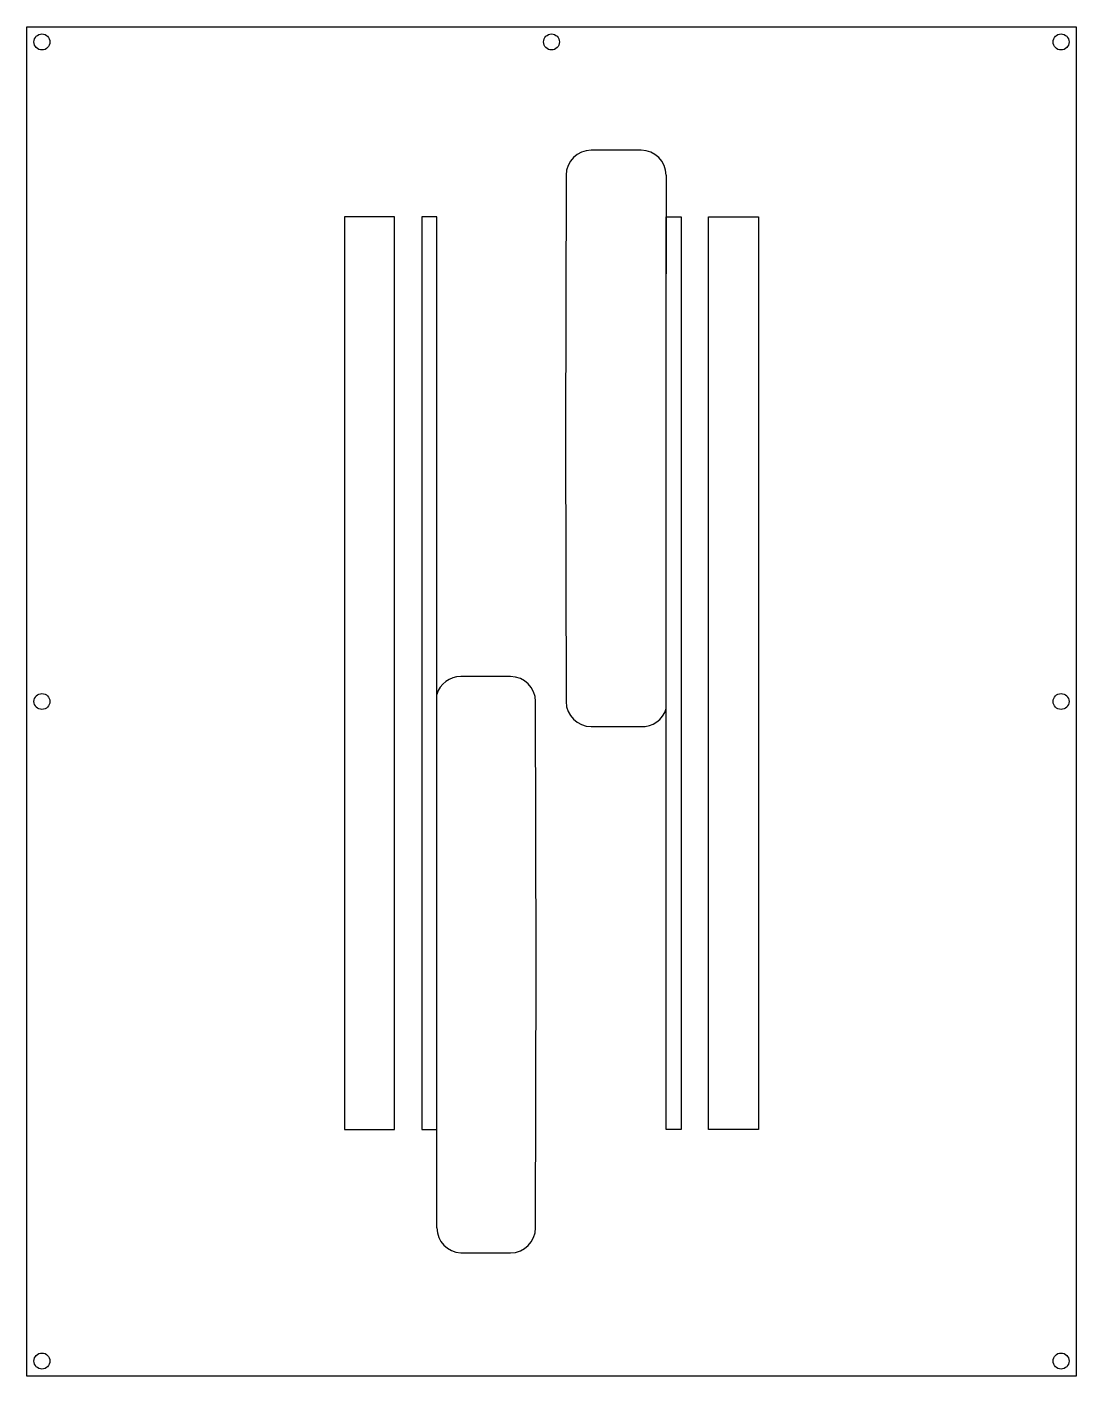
# Model space of a CAD drawing. Header units: millimetres. Extents: x -105 to 105, y -135 to 135.
import ezdxf

# ---------------------------------------------------------------- set-up
doc = ezdxf.new("R2010")
doc.units = ezdxf.units.MM

msp = doc.modelspace()

# ---------------------------------------------------------------- linework, layer by layer
at = {"color": 7, "linetype": 'Continuous', "lineweight": 25}
for p, q in [((-105, -135), (-105, 135)), ((-105, 135), (105, 135)), ((105, 135), (105, -135)), ((17.92, 110.32), (7.92, 110.32)), ((2.92, 105.34), (2.8, 52.65)), ((22.93, 105.34), (22.98, 85.62)), ((-31.43, 97), (-41.43, 97)), ((-41.43, 97), (-41.43, -85.65)), ((-31.43, -85.65), (-31.43, 97)), ((-22.98, 97), (-25.93, 97)), ((-25.93, 97), (-25.93, -85.65)), ((-22.98, -85.65), (-22.98, 97)), ((22.98, -85.65), (22.98, 97)), ((22.98, 97), (25.93, 97)), ((25.93, 97), (25.93, -85.65)), ((31.43, 97), (41.43, 97)), ((31.43, -85.65), (31.43, 97)), ((41.43, 97), (41.43, -85.65)), ((2.8, 52.65), (2.92, -0.04)), ((-8.18, 5), (-18.18, 5)), ((-3.06, -52.67), (-3.18, 0.01)), ((7.92, -5.02), (17.92, -5.02)), ((17.92, -5.02), (17.92, -5.02)), ((-3.18, -105.36), (-3.06, -52.67)), ((-41.43, -85.65), (-31.43, -85.65)), ((-25.93, -85.65), (-22.98, -85.65)), ((-22.93, -105.36), (-22.98, -85.65)), ((25.93, -85.65), (22.98, -85.65)), ((41.43, -85.65), (31.43, -85.65)), ((-18.18, -110.34), (-18.18, -110.35)), ((-18.18, -110.35), (-8.18, -110.35)), ((105, -135), (-105, -135))]:
    msp.add_line(p, q, dxfattribs=at)
for centre in [(-102, 132), (0, 132), (102, 132), (-102, 0), (102, 0), (-102, -132), (102, -132)]:
    msp.add_circle(centre, 1.6, dxfattribs=at)
for centre, start, end in [((7.92, 105.32), 90, 179.864), ((17.93, 105.32), 0.136, 90.136), ((-18.18, 0), 90, 163.6079), ((-8.18, 0), 0.136, 90), ((7.92, -0.02), 180.136, 270), ((18.18, -0.02), 266.9977, 343.6079), ((-17.93, -105.35), 180.136, 267.1342), ((-8.18, -105.35), 270, 359.864)]:
    msp.add_arc(centre, 5, start, end, dxfattribs=at)

doc.saveas('drawing.dxf')
